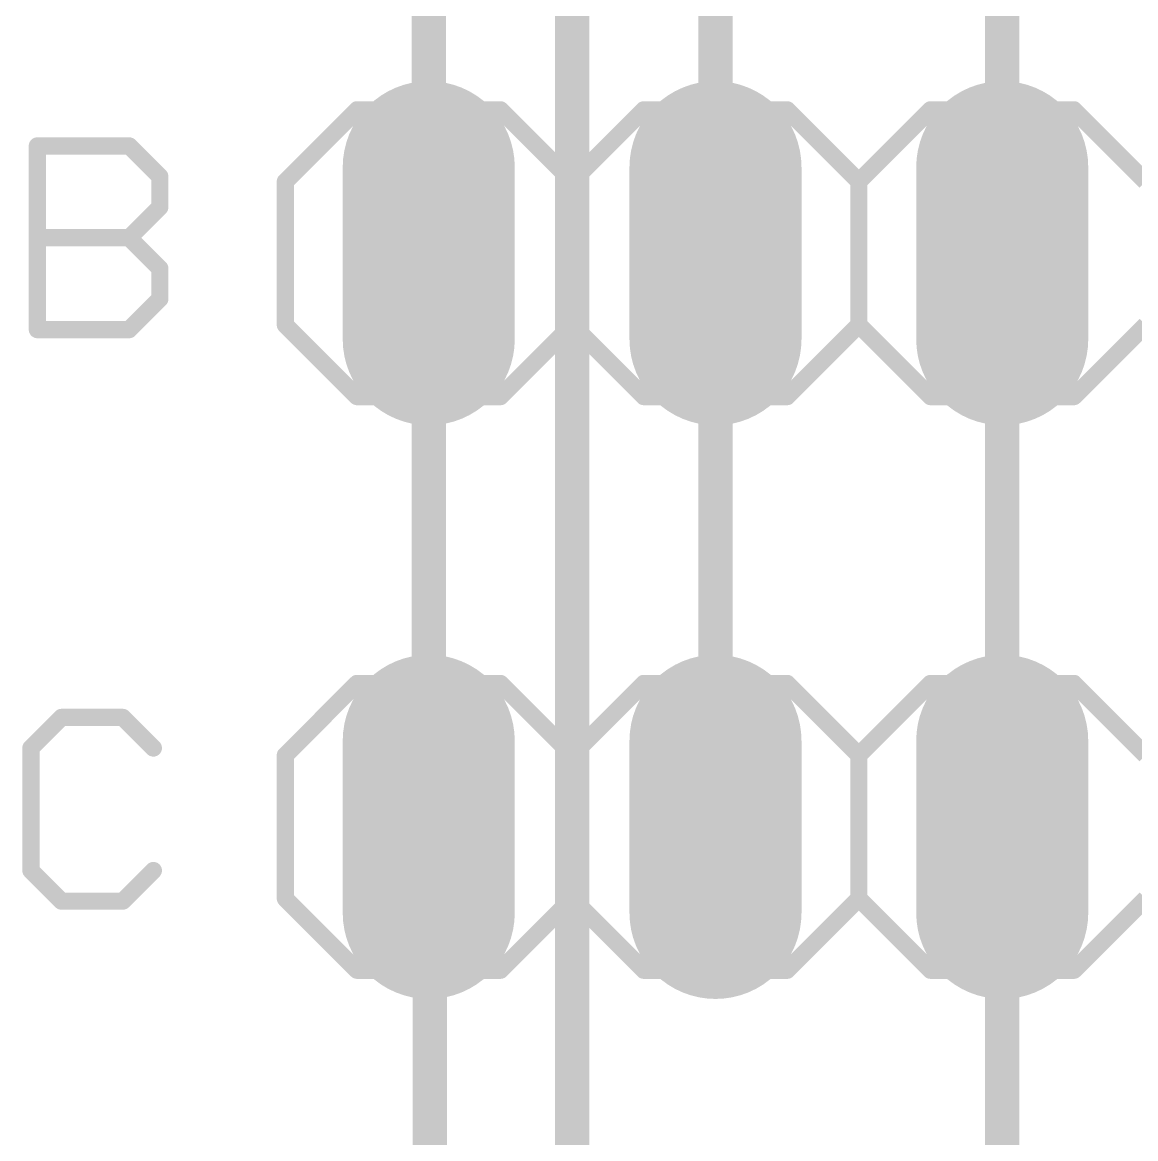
# Model space of a CAD drawing. Extents: x 6 to 93.4, y 7 to 66.
# Drawn here: x 25.61 to 35.47, y 23.27 to 33.16 of the extents above; entities that cross this region are included whole.
import ezdxf

# ---------------------------------------------------------------- set-up
doc = ezdxf.new("R2010")
doc.units = 0
for name, color, linetype in [('1', 22, 'CONTINUOUS'), ('17', 82, 'CONTINUOUS'), ('21', 7, 'CONTINUOUS'), ('27', 253, 'CONTINUOUS'), ('51', 53, 'CONTINUOUS')]:
    doc.layers.add(name, color=color, linetype=linetype)

# ---------------------------------------------------------------- blocks, each defined once
blk = doc.blocks.new('RECT')
blk.add_solid([(-0.5, -0.5), (0.5, -0.5), (-0.5, 0.5), (0.5, 0.5)])
blk = doc.blocks.new('LONGP100')
at = {"const_width": 1}
blk.add_lwpolyline([(-0.5, 0), (0.5, 0)], dxfattribs=at)
at = {"const_width": 0.5}
for points in [[(-0.5, 0.25, 1), (-0.5, -0.25)], [(0.5, -0.25, 1), (0.5, 0.25)]]:
    blk.add_lwpolyline(points, format="xyb", dxfattribs=at)

msp = doc.modelspace()

# ---------------------------------------------------------------- linework, layer by layer
at = {"layer": '1', "const_width": 0.3048}
for points in [[(30.48, 22.225), (30.48, 57.15)], [(29.21, 36.83), (29.21, 31.115)], [(31.75, 31.115), (31.75, 36.83)], [(34.29, 36.83), (34.29, 31.115)], [(29.21, 31.115), (29.21, 26.035)], [(31.75, 26.035), (31.75, 31.115)], [(34.29, 31.115), (34.29, 26.035)], [(29.2202, 26.0248), (29.21, 26.035)], [(29.2202, 17.145), (29.2202, 26.0248)], [(34.29, 12.7), (34.29, 26.035)]]:
    msp.add_lwpolyline(points, dxfattribs=at)
at = {"layer": '1', "const_width": 0.1524}
for points in [[(29.2862, 31.115, 1), (29.1338, 31.115)], [(31.8262, 31.115, 1), (31.6738, 31.115)], [(34.3662, 31.115, 1), (34.2138, 31.115)], [(29.1338, 31.115, 1), (29.2862, 31.115)], [(31.6738, 31.115, 1), (31.8262, 31.115)], [(34.2138, 31.115, 1), (34.3662, 31.115)], [(29.2639, 26.0889, 1), (29.1561, 25.9811)], [(29.1338, 26.035, 1), (29.2862, 26.035)], [(29.2964, 26.0248, 1), (29.144, 26.0248)], [(29.1663, 25.971, 1), (29.274, 26.0787)], [(31.6738, 26.035, 1), (31.8262, 26.035)], [(34.3662, 26.035, 1), (34.2138, 26.035)], [(34.2138, 26.035, 1), (34.3662, 26.035)]]:
    msp.add_lwpolyline(points, format="xyb", dxfattribs=at)
at = {"layer": '21', "const_width": 0.1524}
for points in [[(27.94, 31.75), (28.575, 32.385)], [(28.575, 32.385), (29.845, 32.385)], [(30.48, 31.75), (29.845, 32.385)], [(30.48, 31.75), (31.115, 32.385)], [(31.115, 32.385), (32.385, 32.385)], [(32.385, 32.385), (33.02, 31.75)], [(33.02, 31.75), (33.655, 32.385)], [(33.655, 32.385), (34.925, 32.385)], [(35.56, 31.75), (34.925, 32.385)], [(27.94, 30.48), (27.94, 31.75)], [(30.48, 30.48), (30.48, 31.75)], [(33.02, 30.48), (33.02, 31.75)], [(28.575, 29.845), (27.94, 30.48)], [(29.845, 29.845), (30.48, 30.48)], [(31.115, 29.845), (30.48, 30.48)], [(33.02, 30.48), (32.385, 29.845)], [(33.655, 29.845), (33.02, 30.48)], [(34.925, 29.845), (35.56, 30.48)], [(29.845, 29.845), (28.575, 29.845)], [(32.385, 29.845), (31.115, 29.845)], [(34.925, 29.845), (33.655, 29.845)], [(27.94, 26.67), (28.575, 27.305)], [(28.575, 27.305), (29.845, 27.305)], [(30.48, 26.67), (29.845, 27.305)], [(30.48, 26.67), (31.115, 27.305)], [(31.115, 27.305), (32.385, 27.305)], [(32.385, 27.305), (33.02, 26.67)], [(33.02, 26.67), (33.655, 27.305)], [(33.655, 27.305), (34.925, 27.305)], [(35.56, 26.67), (34.925, 27.305)], [(27.94, 25.4), (27.94, 26.67)], [(30.48, 25.4), (30.48, 26.67)], [(33.02, 25.4), (33.02, 26.67)], [(28.575, 24.765), (27.94, 25.4)], [(29.845, 24.765), (30.48, 25.4)], [(31.115, 24.765), (30.48, 25.4)], [(33.02, 25.4), (32.385, 24.765)], [(33.655, 24.765), (33.02, 25.4)], [(34.925, 24.765), (35.56, 25.4)], [(29.845, 24.765), (28.575, 24.765)], [(32.385, 24.765), (31.115, 24.765)], [(34.925, 24.765), (33.655, 24.765)]]:
    msp.add_lwpolyline(points, dxfattribs=at)
at = {"layer": '21', "const_width": 0.0762}
for points in [[(28.575, 32.4231, 1), (28.575, 32.3469)], [(28.6019, 32.3581, 1), (28.5481, 32.4119)], [(29.8719, 32.4119, 1), (29.8181, 32.3581)], [(29.845, 32.3469, 1), (29.845, 32.4231)], [(31.115, 32.4231, 1), (31.115, 32.3469)], [(31.1419, 32.3581, 1), (31.0881, 32.4119)], [(32.4119, 32.4119, 1), (32.3581, 32.3581)], [(32.385, 32.3469, 1), (32.385, 32.4231)], [(33.655, 32.4231, 1), (33.655, 32.3469)], [(33.6819, 32.3581, 1), (33.6281, 32.4119)], [(34.9519, 32.4119, 1), (34.8981, 32.3581)], [(34.925, 32.3469, 1), (34.925, 32.4231)], [(27.9781, 31.75, 1), (27.9019, 31.75)], [(27.9131, 31.7769, 1), (27.9669, 31.7231)], [(30.5181, 31.75, 1), (30.4419, 31.75)], [(30.4531, 31.7769, 1), (30.5069, 31.7231)], [(30.4531, 31.7231, 1), (30.5069, 31.7769)], [(33.0581, 31.75, 1), (32.9819, 31.75)], [(32.9931, 31.7769, 1), (33.0469, 31.7231)], [(32.9931, 31.7231, 1), (33.0469, 31.7769)], [(27.9669, 30.5069, 1), (27.9131, 30.4531)], [(30.5069, 30.5069, 1), (30.4531, 30.4531)], [(30.5069, 30.4531, 1), (30.4531, 30.5069)], [(33.0469, 30.5069, 1), (32.9931, 30.4531)], [(33.0469, 30.4531, 1), (32.9931, 30.5069)], [(27.9019, 30.48, 1), (27.9781, 30.48)], [(30.4419, 30.48, 1), (30.5181, 30.48)], [(32.9819, 30.48, 1), (33.0581, 30.48)], [(28.575, 29.8831, 1), (28.575, 29.8069)], [(28.5481, 29.8181, 1), (28.6019, 29.8719)], [(29.8181, 29.8719, 1), (29.8719, 29.8181)], [(29.845, 29.8069, 1), (29.845, 29.8831)], [(31.115, 29.8831, 1), (31.115, 29.8069)], [(31.0881, 29.8181, 1), (31.1419, 29.8719)], [(32.3581, 29.8719, 1), (32.4119, 29.8181)], [(32.385, 29.8069, 1), (32.385, 29.8831)], [(33.655, 29.8831, 1), (33.655, 29.8069)], [(33.6281, 29.8181, 1), (33.6819, 29.8719)], [(34.8981, 29.8719, 1), (34.9519, 29.8181)], [(34.925, 29.8069, 1), (34.925, 29.8831)], [(28.575, 27.3431, 1), (28.575, 27.2669)], [(28.6019, 27.2781, 1), (28.5481, 27.3319)], [(29.8719, 27.3319, 1), (29.8181, 27.2781)], [(29.845, 27.2669, 1), (29.845, 27.3431)], [(31.115, 27.3431, 1), (31.115, 27.2669)], [(31.1419, 27.2781, 1), (31.0881, 27.3319)], [(32.4119, 27.3319, 1), (32.3581, 27.2781)], [(32.385, 27.2669, 1), (32.385, 27.3431)], [(33.655, 27.3431, 1), (33.655, 27.2669)], [(33.6819, 27.2781, 1), (33.6281, 27.3319)], [(34.9519, 27.3319, 1), (34.8981, 27.2781)], [(34.925, 27.2669, 1), (34.925, 27.3431)], [(27.9781, 26.67, 1), (27.9019, 26.67)], [(27.9131, 26.6969, 1), (27.9669, 26.6431)], [(30.5181, 26.67, 1), (30.4419, 26.67)], [(30.4531, 26.6969, 1), (30.5069, 26.6431)], [(30.4531, 26.6431, 1), (30.5069, 26.6969)], [(33.0581, 26.67, 1), (32.9819, 26.67)], [(32.9931, 26.6969, 1), (33.0469, 26.6431)], [(32.9931, 26.6431, 1), (33.0469, 26.6969)], [(27.9019, 25.4, 1), (27.9781, 25.4)], [(27.9669, 25.4269, 1), (27.9131, 25.3731)], [(30.4419, 25.4, 1), (30.5181, 25.4)], [(30.5069, 25.4269, 1), (30.4531, 25.3731)], [(30.5069, 25.3731, 1), (30.4531, 25.4269)], [(32.9819, 25.4, 1), (33.0581, 25.4)], [(33.0469, 25.4269, 1), (32.9931, 25.3731)], [(33.0469, 25.3731, 1), (32.9931, 25.4269)], [(28.575, 24.8031, 1), (28.575, 24.7269)], [(28.5481, 24.7381, 1), (28.6019, 24.7919)], [(29.8181, 24.7919, 1), (29.8719, 24.7381)], [(29.845, 24.7269, 1), (29.845, 24.8031)], [(31.115, 24.8031, 1), (31.115, 24.7269)], [(31.0881, 24.7381, 1), (31.1419, 24.7919)], [(32.3581, 24.7919, 1), (32.4119, 24.7381)], [(32.385, 24.7269, 1), (32.385, 24.8031)], [(33.655, 24.8031, 1), (33.655, 24.7269)], [(33.6281, 24.7381, 1), (33.6819, 24.7919)], [(34.8981, 24.7919, 1), (34.9519, 24.7381)], [(34.925, 24.7269, 1), (34.925, 24.8031)]]:
    msp.add_lwpolyline(points, format="xyb", dxfattribs=at)
at = {"layer": '27', "const_width": 0.1524}
for points in [[(25.7432, 30.4382), (25.7432, 32.0652)], [(25.7432, 32.0652), (26.5567, 32.0652)], [(26.5567, 32.0652), (26.8279, 31.794)], [(26.8279, 31.794), (26.8279, 31.5229)], [(26.8279, 31.5229), (26.5567, 31.2517)], [(25.7432, 31.2517), (26.5567, 31.2517)], [(26.5567, 31.2517), (26.8279, 30.9805)], [(26.8279, 30.9805), (26.8279, 30.7094)], [(26.8279, 30.7094), (26.5567, 30.4382)], [(26.5567, 30.4382), (25.7432, 30.4382)], [(25.9574, 27.0042), (25.6862, 26.733)], [(26.4997, 27.0042), (25.9574, 27.0042)], [(26.7709, 26.733), (26.4997, 27.0042)], [(25.6862, 26.733), (25.6862, 25.6484)], [(25.6862, 25.6484), (25.9574, 25.3772)], [(26.4997, 25.3772), (26.7709, 25.6484)], [(25.9574, 25.3772), (26.4997, 25.3772)]]:
    msp.add_lwpolyline(points, dxfattribs=at)
at = {"layer": '27', "const_width": 0.0762}
for points in [[(25.7813, 32.0652, 1), (25.7051, 32.0652)], [(25.7432, 32.1033, 1), (25.7432, 32.0271)], [(26.5836, 32.0921, 1), (26.5298, 32.0382)], [(26.5567, 32.0271, 1), (26.5567, 32.1033)], [(26.866, 31.794, 1), (26.7898, 31.794)], [(26.8009, 31.7671, 1), (26.8548, 31.821)], [(26.7898, 31.5229, 1), (26.866, 31.5229)], [(26.8548, 31.4959, 1), (26.8009, 31.5498)], [(25.7432, 31.2898, 1), (25.7432, 31.2136)], [(26.5836, 31.2786, 1), (26.5298, 31.2248)], [(26.5298, 31.2786, 1), (26.5836, 31.2248)], [(26.5567, 31.2136, 1), (26.5567, 31.2898)], [(26.866, 30.9805, 1), (26.7898, 30.9805)], [(26.8009, 30.9536, 1), (26.8548, 31.0075)], [(26.7898, 30.7094, 1), (26.866, 30.7094)], [(26.8548, 30.6824, 1), (26.8009, 30.7363)], [(25.7432, 30.4763, 1), (25.7432, 30.4001)], [(25.7051, 30.4382, 1), (25.7813, 30.4382)], [(26.5298, 30.4651, 1), (26.5836, 30.4113)], [(26.5567, 30.4001, 1), (26.5567, 30.4763)], [(25.9574, 27.0423, 1), (25.9574, 26.9661)], [(25.9843, 26.9772, 1), (25.9304, 27.0311)], [(26.5266, 27.0311, 1), (26.4728, 26.9772)], [(26.4997, 26.9661, 1), (26.4997, 27.0423)], [(25.7243, 26.733, 1), (25.6481, 26.733)], [(25.6593, 26.76, 1), (25.7131, 26.7061)], [(26.7439, 26.7061, 1), (26.7978, 26.76)], [(25.7131, 25.6753, 1), (25.6593, 25.6214)], [(26.7978, 25.6214, 1), (26.7439, 25.6753)], [(25.6481, 25.6484, 1), (25.7243, 25.6484)], [(25.9574, 25.4153, 1), (25.9574, 25.3391)], [(25.9304, 25.3503, 1), (25.9843, 25.4041)], [(26.4728, 25.4041, 1), (26.5266, 25.3503)], [(26.4997, 25.3391, 1), (26.4997, 25.4153)]]:
    msp.add_lwpolyline(points, format="xyb", dxfattribs=at)

# ---------------------------------------------------------------- block references
at = {"layer": '17', "xscale": 1.524, "yscale": 1.524, "rotation": 270}
for p in [(29.21, 31.115), (29.21, 31.115), (31.75, 31.115), (31.75, 31.115), (34.29, 31.115), (34.29, 31.115), (29.21, 26.035), (29.21, 26.035), (31.75, 26.035), (31.75, 26.035), (34.29, 26.035), (34.29, 26.035)]:
    msp.add_blockref('LONGP100', p, dxfattribs=at)
at = {"layer": '51', "xscale": 0.508, "yscale": 0.508, "rotation": 180}
for p in [(29.21, 31.115), (31.75, 31.115), (34.29, 31.115), (29.21, 26.035), (31.75, 26.035), (34.29, 26.035)]:
    msp.add_blockref('RECT', p, dxfattribs=at)

doc.saveas('drawing.dxf')
